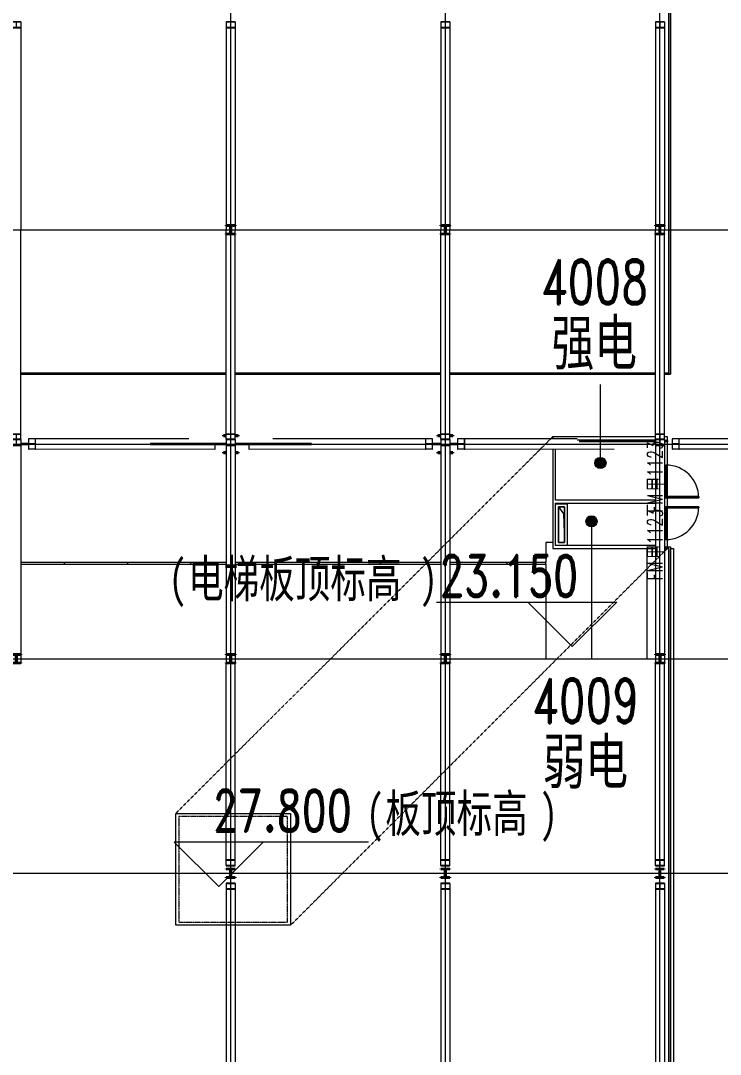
# Model space of a CAD drawing. Header units: millimetres. Extents: x -30000 to 430621, y -31706 to 192400.
# Drawn here: x 43350 to 66825, y 29921 to 64616 of the extents above; entities that cross this region are included whole.
import ezdxf

# ---------------------------------------------------------------- set-up
doc = ezdxf.new("R2010")
doc.units = ezdxf.units.MM
doc.linetypes.add('1_1', pattern=[2, 1, -1])
doc.linetypes.add('轴网线', pattern=[22.04, 18.38, -1.83, 0, -1.83])
doc.layers.get('0').update_dxf_attribs({"color": 8})
for name, color, linetype, lineweight in [('A-ANNO-NOTE', 8, 'Continuous', 5), ('A-AREA-IDEN', 8, 'Continuous', 9), ('A-DETL', 8, 'Continuous', 18), ('A-DETL-THIN', 8, 'Continuous', 5), ('A-DOOR', 8, 'Continuous', 5), ('A-DOOR-IDEN', 8, 'Continuous', 9), ('A-DOOR-OPNG', 8, 'Continuous', 5), ('A-FLOR', 8, 'Continuous', 5), ('A-FLOR-HRAL', 8, 'Continuous', 5), ('A-GENM', 8, 'Continuous', 5), ('A-WALL', 8, 'Continuous', 5), ('A-WALL-PATT', 8, 'Continuous', 9), ('S-BEAM', 8, 'Continuous', 5), ('S-COLS', 8, 'Continuous', 5), ('S-GRID', 8, 'Continuous', 9)]:
    doc.layers.add(name, color=color, linetype=linetype, lineweight=lineweight)
doc.styles.add('RomanD', font='romand__.ttf', dxfattribs={"width": 0.7, "height": 1500})
doc.styles.add('RomanD_1', font='romand__.ttf', dxfattribs={"width": 0.7, "height": 500})
doc.styles.add('RomanD_2', font='romand__.ttf', dxfattribs={"width": 0.7, "height": 1400})
doc.styles.add('仿宋_2', font='simfang.ttf', dxfattribs={"width": 0.7, "height": 1500})
doc.styles.add('仿宋_3', font='simfang.ttf', dxfattribs={"width": 0.7, "height": 1250})
doc.styles.add('微软雅黑', font='Microsoft YaHei.ttf', dxfattribs={"width": 0.7, "height": 500})

# ---------------------------------------------------------------- blocks, each defined once
blk = doc.blocks.new('钢_柱_焊接H - H600X500X20X30-V45-LAY-4F-1_500-A')
at = {"layer": 'S-COLS', "lineweight": 15, "true_color": 0xdddddd}
h = blk.add_hatch(color=254, dxfattribs=at)
h.paths.add_polyline_path([(250, -300), (250, -270), (150, -270), (150, -300)], flags=0)
h.paths.add_polyline_path([(-150, -300), (-150, -270), (-250, -270), (-250, -300)], flags=0)
h.paths.add_polyline_path([(5, -29), (1, -28), (1, -28)], flags=0)
h.paths.add_polyline_path([(-150, 270), (-150, 300), (-250, 300), (-250, 270)], flags=0)
h.paths.add_polyline_path([(250, 270), (250, 300), (150, 300), (150, 270)], flags=0)
at = {"layer": 'S-COLS', "color": 8, "lineweight": 35, "true_color": 0x777777}
for p, q in [((-250, 300), (-150, 300)), ((-250, 270), (-250, 300)), ((-150, 270), (-250, 270)), ((150, 300), (250, 300)), ((250, 270), (150, 270)), ((250, 300), (250, 270)), ((-250, -270), (-150, -270)), ((-250, -300), (-250, -270)), ((-150, -300), (-250, -300)), ((150, -270), (250, -270)), ((250, -300), (150, -300)), ((250, -270), (250, -300))]:
    blk.add_line(p, q, dxfattribs=at)
blk = doc.blocks.new('钢_柱_焊接H - H600X500X20X30-V46-LAY-4F-1_500-A')
at = {"layer": 'S-COLS', "lineweight": 15, "true_color": 0xdddddd}
h = blk.add_hatch(color=254, dxfattribs=at)
h.paths.add_polyline_path([(250, -300), (250, -270), (150, -270), (150, -300)], flags=0)
h.paths.add_polyline_path([(-150, -300), (-150, -270), (-250, -270), (-250, -300)], flags=0)
h.paths.add_polyline_path([(5, -29), (1, -28), (1, -28)], flags=0)
h.paths.add_polyline_path([(250, 270), (250, 300), (150, 300), (150, 270)], flags=0)
h.paths.add_polyline_path([(-250, 270), (-150, 270), (-150, 300), (-250, 300)], flags=0)
at = {"layer": 'S-COLS', "color": 8, "lineweight": 35, "true_color": 0x777777}
for p, q in [((-250, 300), (-150, 300)), ((-250, 270), (-250, 300)), ((-150, 270), (-250, 270)), ((150, 300), (250, 300)), ((250, 270), (150, 270)), ((250, 300), (250, 270)), ((-250, -270), (-150, -270)), ((-250, -300), (-250, -270)), ((-150, -300), (-250, -300)), ((150, -270), (250, -270)), ((250, -300), (150, -300)), ((250, -270), (250, -300))]:
    blk.add_line(p, q, dxfattribs=at)
blk = doc.blocks.new('钢_柱_热轧H - HW300X300-659262-LAY-4F-1_500-A')
at = {"layer": 'S-COLS', "lineweight": 15, "true_color": 0xdddddd}
h = blk.add_hatch(color=254, dxfattribs=at)
h.paths.add_polyline_path([(5, -122), (5, 122), (-5, 122), (-5, -122)], flags=0)
h.paths.add_polyline_path([(9, -131), (5, -122), (-5, -131), (5, -131)], flags=0)
h.paths.add_polyline_path([(-150, -150), (150, -150), (150, -135), (-150, -135), (-150, -150)], flags=0)
h.paths.add_polyline_path([(5, 122), (5, 131), (-5, 129)], flags=0)
h.paths.add_polyline_path([(9, 131), (18, 135), (150, 135), (150, 150), (-150, 150), (-150, 135), (5, 132)], flags=0)
at = {"layer": 'S-COLS', "color": 8, "lineweight": 35, "true_color": 0x777777}
for p, q in [((-150, 150), (150, 150)), ((-150, 135), (-150, 150)), ((-18, 135), (-150, 135)), ((-5, -122), (-5, 122)), ((5, 122), (5, -122)), ((150, 135), (18, 135)), ((150, 150), (150, 135)), ((-150, -135), (-18, -135)), ((-150, -150), (-150, -135)), ((150, -150), (-150, -150)), ((18, -135), (150, -135)), ((150, -135), (150, -150))]:
    blk.add_line(p, q, dxfattribs=at)
for centre, start, end in [((-18, 122), 360, 90), ((18, 122), 90, 180), ((-18, -122), 270, 360), ((18, -122), 180, 270)]:
    blk.add_arc(centre, 13, start, end, dxfattribs=at)
blk = doc.blocks.new('钢_柱_热轧H - HW300X300-659266-LAY-4F-1_500-A')
at = {"layer": 'S-COLS', "lineweight": 15, "true_color": 0xdddddd}
h = blk.add_hatch(color=254, dxfattribs=at)
h.paths.add_polyline_path([(5, -122), (0, 122), (-5, 122), (0, -122)], flags=0)
h.paths.add_polyline_path([(9, -131), (5, -122), (0, -131), (5, -131)], flags=0)
h.paths.add_polyline_path([(-144, -150), (150, -150), (150, -135), (-150, -135), (-145, -150)], flags=0)
h.paths.add_polyline_path([(5, 122), (5, 131), (-5, 129), (0, 125)], flags=0)
h.paths.add_polyline_path([(9, 131), (18, 135), (150, 135), (150, 150), (-150, 150), (-144, 135), (5, 132)], flags=0)
at = {"layer": 'S-COLS', "color": 8, "lineweight": 35, "true_color": 0x777777}
for p, q in [((-150, 150), (150, 150)), ((-150, 135), (-150, 150)), ((-18, 135), (-150, 135)), ((-5, -122), (-5, 122)), ((5, 122), (5, -122)), ((150, 135), (18, 135)), ((150, 150), (150, 135)), ((-150, -135), (-18, -135)), ((-150, -150), (-150, -135)), ((150, -150), (-150, -150)), ((18, -135), (150, -135)), ((150, -135), (150, -150))]:
    blk.add_line(p, q, dxfattribs=at)
for centre, start, end in [((-18, 122), 360, 90), ((18, 122), 90, 180), ((-18, -122), 270, 360), ((18, -122), 180, 270)]:
    blk.add_arc(centre, 13, start, end, dxfattribs=at)
blk = doc.blocks.new('钢_柱_热轧H - HW300X300-659271-LAY-4F-1_500-A')
at = {"layer": 'S-COLS', "lineweight": 15, "true_color": 0xdddddd}
h = blk.add_hatch(color=254, dxfattribs=at)
h.paths.add_polyline_path([(5, -122), (5, 122), (-5, 122), (-5, -122)], flags=0)
h.paths.add_polyline_path([(9, -131), (5, -122), (-5, -131), (5, -131)], flags=0)
h.paths.add_polyline_path([(-150, -150), (150, -150), (150, -135), (-150, -135)], flags=0)
h.paths.add_polyline_path([(5, 122), (5, 131), (-5, 129)], flags=0)
h.paths.add_polyline_path([(9, 131), (18, 135), (150, 135), (150, 150), (-150, 150), (-145, 135), (5, 132)], flags=0)
at = {"layer": 'S-COLS', "color": 8, "lineweight": 35, "true_color": 0x777777}
for p, q in [((-150, 150), (150, 150)), ((-150, 135), (-150, 150)), ((-18, 135), (-150, 135)), ((-5, -122), (-5, 122)), ((5, 122), (5, -122)), ((150, 135), (18, 135)), ((150, 150), (150, 135)), ((-150, -135), (-18, -135)), ((-150, -150), (-150, -135)), ((150, -150), (-150, -150)), ((18, -135), (150, -135)), ((150, -135), (150, -150))]:
    blk.add_line(p, q, dxfattribs=at)
for centre, start, end in [((-18, 122), 360, 90), ((18, 122), 90, 180), ((-18, -122), 270, 360), ((18, -122), 180, 270)]:
    blk.add_arc(centre, 13, start, end, dxfattribs=at)
blk = doc.blocks.new('钢_梁_焊接H - H300X300X10X15-V125-LAY-4F-1_500-A')
at = {"layer": 'S-BEAM', "color": 8, "lineweight": 15, "true_color": 0x777777}
for p, q in [((21750, 50566), (21450, 50566)), ((21450, 50566), (21450, 50555)), ((21450, 50555), (21595, 50555)), ((21450, 50555), (21450, 50372)), ((21595, 50372), (21450, 50372)), ((21450, 50372), (21450, 50362)), ((21450, 50362), (21750, 50362)), ((21450, 50362), (21450, 43350)), ((21595, 50555), (21595, 50372)), ((21605, 50372), (21605, 50555)), ((21605, 50555), (21750, 50555)), ((21750, 50372), (21605, 50372)), ((21750, 50555), (21750, 50566)), ((21750, 50555), (21750, 50372)), ((21750, 50362), (21750, 50372)), ((21750, 50362), (21750, 43350)), ((21450, 43335), (21450, 43065)), ((21450, 43050), (21450, 43040)), ((21750, 43335), (21750, 43065)), ((21750, 43050), (21750, 43040))]:
    blk.add_line(p, q, dxfattribs=at)
blk = doc.blocks.new('钢_梁_焊接H - H300X300X10X15-V156-LAY-4F-1_500-A')
at = {"layer": 'S-BEAM', "color": 8, "lineweight": 15, "true_color": 0x777777}
for p, q in [((43050, 57465), (43050, 57597)), ((43350, 50742), (43350, 57597)), ((43050, 50742), (43050, 57451)), ((43350, 50742), (43050, 50742)), ((43050, 50742), (43050, 50732)), ((43050, 50732), (43195, 50732)), ((43050, 50566), (43050, 50732)), ((43195, 50732), (43195, 50566)), ((43205, 50566), (43205, 50732)), ((43205, 50732), (43350, 50732)), ((43350, 50732), (43350, 50742)), ((43350, 50566), (43350, 50732))]:
    blk.add_line(p, q, dxfattribs=at)
blk = doc.blocks.new('钢_梁_焊接H - H300X300X10X15-V157-LAY-4F-1_500-A')
at = {"layer": 'S-BEAM', "color": 8, "lineweight": 15, "true_color": 0x777777}
for p, q in [((43350, 64582), (43050, 64582)), ((43050, 64582), (43050, 64572)), ((43050, 64572), (43195, 64572)), ((43050, 64572), (43050, 64382)), ((43195, 64572), (43195, 64382)), ((43205, 64382), (43205, 64572)), ((43205, 64572), (43350, 64572)), ((43350, 64572), (43350, 64582)), ((43350, 64572), (43350, 64382)), ((43195, 64382), (43050, 64382)), ((43050, 64382), (43050, 64371)), ((43050, 64371), (43350, 64371)), ((43050, 64371), (43050, 57749)), ((43350, 64382), (43205, 64382)), ((43350, 64371), (43350, 64382)), ((43350, 64371), (43350, 57597)), ((43050, 57735), (43050, 57597))]:
    blk.add_line(p, q, dxfattribs=at)
blk = doc.blocks.new('钢_梁_焊接H - H300X300X10X15-V126-LAY-4F-1_500-A')
at = {"layer": 'S-BEAM', "color": 8, "lineweight": 15, "true_color": 0x777777}
for p, q in [((21450, 43040), (21750, 43040)), ((21450, 36449), (21450, 43040)), ((21750, 36449), (21750, 43040)), ((21750, 36449), (21450, 36449)), ((21450, 36449), (21450, 36439)), ((21450, 36439), (21595, 36439)), ((21450, 36262), (21450, 36439)), ((21595, 36439), (21595, 36262)), ((21605, 36262), (21605, 36439)), ((21605, 36439), (21750, 36439)), ((21750, 36439), (21750, 36449)), ((21750, 36262), (21750, 36439)), ((21595, 36262), (21450, 36262)), ((21450, 36262), (21450, 36252)), ((21450, 36252), (21750, 36252)), ((21750, 36262), (21605, 36262)), ((21750, 36252), (21750, 36262))]:
    blk.add_line(p, q, dxfattribs=at)
blk = doc.blocks.new('钢_梁_焊接H - H300X300X10X15-658903-LAY-4F-1_500-A')
at = {"layer": 'S-BEAM', "color": 8, "lineweight": 15, "true_color": 0x777777}
for p, q in [((14550, 35664), (14250, 35664)), ((14250, 35664), (14250, 35654)), ((14250, 35654), (14395, 35654)), ((14250, 35654), (14250, 35477)), ((14395, 35477), (14250, 35477)), ((14250, 35477), (14250, 35467)), ((14250, 35467), (14550, 35467)), ((14250, 35467), (14250, 29021)), ((14395, 35654), (14395, 35477)), ((14405, 35477), (14405, 35654)), ((14405, 35654), (14550, 35654)), ((14550, 35477), (14405, 35477)), ((14550, 35654), (14550, 35664)), ((14550, 35654), (14550, 35477)), ((14550, 35467), (14550, 35477)), ((14550, 35467), (14550, 29021)), ((14550, 29021), (14250, 29021))]:
    blk.add_line(p, q, dxfattribs=at)
blk = doc.blocks.new('钢_梁_焊接H - H300X300X10X15-V128-LAY-4F-1_500-A')
at = {"layer": 'S-BEAM', "color": 8, "lineweight": 15, "true_color": 0x777777}
for p, q in [((21450, 57465), (21450, 57597)), ((21750, 50742), (21750, 57597)), ((21450, 50742), (21450, 57451)), ((21750, 50742), (21450, 50742)), ((21450, 50742), (21450, 50732)), ((21450, 50732), (21595, 50732)), ((21450, 50566), (21450, 50732)), ((21595, 50732), (21595, 50566)), ((21605, 50566), (21605, 50732)), ((21605, 50732), (21750, 50732)), ((21750, 50732), (21750, 50742)), ((21750, 50566), (21750, 50732))]:
    blk.add_line(p, q, dxfattribs=at)
blk = doc.blocks.new('钢_梁_焊接H - H300X300X10X15-V129-LAY-4F-1_500-A')
at = {"layer": 'S-BEAM', "color": 8, "lineweight": 15, "true_color": 0x777777}
for p, q in [((21750, 64582), (21450, 64582)), ((21450, 64582), (21450, 64572)), ((21450, 64572), (21595, 64572)), ((21450, 64572), (21450, 64382)), ((21595, 64572), (21595, 64382)), ((21605, 64382), (21605, 64572)), ((21605, 64572), (21750, 64572)), ((21750, 64572), (21750, 64582)), ((21750, 64572), (21750, 64382)), ((21595, 64382), (21450, 64382)), ((21450, 64382), (21450, 64371)), ((21450, 64371), (21750, 64371)), ((21450, 64371), (21450, 57749)), ((21750, 64382), (21605, 64382)), ((21750, 64371), (21750, 64382)), ((21750, 64371), (21750, 57597)), ((21450, 57735), (21450, 57597))]:
    blk.add_line(p, q, dxfattribs=at)
blk = doc.blocks.new('钢_梁_焊接H - H300X300X10X15-V162-LAY-4F-1_500-A')
at = {"layer": 'S-BEAM', "color": 8, "lineweight": 15, "true_color": 0x777777}
for p, q in [((57750, 50566), (57450, 50566)), ((57450, 50566), (57450, 50555)), ((57450, 50555), (57595, 50555)), ((57450, 50555), (57450, 50372)), ((57595, 50372), (57450, 50372)), ((57450, 50372), (57450, 50362)), ((57450, 50362), (57750, 50362)), ((57450, 50362), (57450, 43350)), ((57595, 50555), (57595, 50372)), ((57605, 50372), (57605, 50555)), ((57605, 50555), (57750, 50555)), ((57750, 50372), (57605, 50372)), ((57750, 50555), (57750, 50566)), ((57750, 50555), (57750, 50372)), ((57750, 50362), (57750, 50372)), ((57750, 50362), (57750, 43350)), ((57450, 43335), (57450, 43065)), ((57450, 43050), (57450, 43040)), ((57750, 43335), (57750, 43065)), ((57750, 43050), (57750, 43040))]:
    blk.add_line(p, q, dxfattribs=at)
blk = doc.blocks.new('钢_梁_焊接H - H300X300X10X15-V138-LAY-4F-1_500-A')
at = {"layer": 'S-BEAM', "color": 8, "lineweight": 15, "true_color": 0x777777}
for p, q in [((28650, 57465), (28650, 57597)), ((28950, 50742), (28950, 57597)), ((28650, 50742), (28650, 57451)), ((28950, 50742), (28650, 50742)), ((28650, 50742), (28650, 50732)), ((28650, 50732), (28795, 50732)), ((28650, 50566), (28650, 50732)), ((28795, 50732), (28795, 50566)), ((28805, 50566), (28805, 50732)), ((28805, 50732), (28950, 50732)), ((28950, 50732), (28950, 50742)), ((28950, 50566), (28950, 50732))]:
    blk.add_line(p, q, dxfattribs=at)
blk = doc.blocks.new('钢_梁_焊接H - H300X300X10X15-V139-LAY-4F-1_500-A')
at = {"layer": 'S-BEAM', "color": 8, "lineweight": 15, "true_color": 0x777777}
for p, q in [((28950, 64582), (28650, 64582)), ((28650, 64582), (28650, 64572)), ((28650, 64572), (28795, 64572)), ((28650, 64572), (28650, 64382)), ((28795, 64572), (28795, 64382)), ((28805, 64382), (28805, 64572)), ((28805, 64572), (28950, 64572)), ((28950, 64572), (28950, 64582)), ((28950, 64572), (28950, 64382)), ((28795, 64382), (28650, 64382)), ((28650, 64382), (28650, 64371)), ((28650, 64371), (28950, 64371)), ((28650, 64371), (28650, 57749)), ((28950, 64382), (28805, 64382)), ((28950, 64371), (28950, 64382)), ((28950, 64371), (28950, 57597)), ((28650, 57735), (28650, 57597))]:
    blk.add_line(p, q, dxfattribs=at)
blk = doc.blocks.new('钢_梁_焊接H - H300X300X10X15-658914-LAY-4F-1_500-A')
at = {"layer": 'S-BEAM', "color": 8, "lineweight": 15, "true_color": 0x777777}
for p, q in [((64950, 50566), (64650, 50566)), ((64650, 50566), (64650, 50555)), ((64650, 50555), (64795, 50555)), ((64650, 50555), (64650, 50372)), ((64795, 50372), (64650, 50372)), ((64650, 50372), (64650, 50362)), ((64650, 50362), (64950, 50362)), ((64650, 50362), (64650, 43350)), ((64795, 50555), (64795, 50372)), ((64805, 50372), (64805, 50555)), ((64805, 50555), (64950, 50555)), ((64950, 50372), (64805, 50372)), ((64950, 50555), (64950, 50566)), ((64950, 50555), (64950, 50372)), ((64950, 50362), (64950, 50372)), ((64950, 50362), (64950, 43350)), ((64650, 43335), (64650, 43065)), ((64650, 43050), (64650, 43040)), ((64950, 43335), (64950, 43065)), ((64950, 43050), (64950, 43040))]:
    blk.add_line(p, q, dxfattribs=at)
blk = doc.blocks.new('钢_梁_焊接H - H300X300X10X15-658915-LAY-4F-1_500-A')
at = {"layer": 'S-BEAM', "color": 8, "lineweight": 15, "true_color": 0x777777}
for p, q in [((64650, 43040), (64950, 43040)), ((64650, 36449), (64650, 43040)), ((64950, 36449), (64950, 43040)), ((64950, 36449), (64650, 36449)), ((64650, 36449), (64650, 36439)), ((64650, 36439), (64795, 36439)), ((64650, 36262), (64650, 36439)), ((64795, 36439), (64795, 36262)), ((64805, 36262), (64805, 36439)), ((64805, 36439), (64950, 36439)), ((64950, 36439), (64950, 36449)), ((64950, 36262), (64950, 36439)), ((64795, 36262), (64650, 36262)), ((64650, 36262), (64650, 36252)), ((64650, 36252), (64950, 36252)), ((64950, 36262), (64805, 36262)), ((64950, 36252), (64950, 36262))]:
    blk.add_line(p, q, dxfattribs=at)
blk = doc.blocks.new('钢_梁_焊接H - H300X300X10X15-V168-LAY-4F-1_500-A')
at = {"layer": 'S-BEAM', "color": 8, "lineweight": 15, "true_color": 0x777777}
for p, q in [((64650, 57465), (64650, 57597)), ((64950, 50742), (64950, 57597)), ((64650, 50742), (64650, 57451)), ((64950, 50742), (64650, 50742)), ((64650, 50742), (64650, 50732)), ((64650, 50732), (64795, 50732)), ((64650, 50566), (64650, 50732)), ((64795, 50732), (64795, 50566)), ((64805, 50566), (64805, 50732)), ((64805, 50732), (64950, 50732)), ((64950, 50732), (64950, 50742)), ((64950, 50566), (64950, 50732))]:
    blk.add_line(p, q, dxfattribs=at)
blk = doc.blocks.new('钢_梁_焊接H - H300X300X10X15-V169-LAY-4F-1_500-A')
at = {"layer": 'S-BEAM', "color": 8, "lineweight": 15, "true_color": 0x777777}
for p, q in [((64950, 64582), (64650, 64582)), ((64650, 64582), (64650, 64572)), ((64650, 64572), (64795, 64572)), ((64650, 64572), (64650, 64382)), ((64795, 64572), (64795, 64382)), ((64805, 64382), (64805, 64572)), ((64805, 64572), (64950, 64572)), ((64950, 64572), (64950, 64582)), ((64950, 64572), (64950, 64382)), ((64795, 64382), (64650, 64382)), ((64650, 64382), (64650, 64371)), ((64650, 64371), (64950, 64371)), ((64650, 64371), (64650, 57749)), ((64950, 64382), (64805, 64382)), ((64950, 64371), (64950, 64382)), ((64950, 64371), (64950, 57597)), ((64650, 57735), (64650, 57597))]:
    blk.add_line(p, q, dxfattribs=at)
blk = doc.blocks.new('钢_梁_热轧H - HW350X350-659170-LAY-4F-1_500-A')
at = {"layer": 'S-BEAM', "color": 8, "lineweight": 15, "true_color": 0x777777}
for p, q in [((43611, 50583), (43610, 50233)), ((43623, 50583), (43611, 50583)), ((43623, 50427), (43623, 50583)), ((43835, 50583), (43623, 50583)), ((43623, 50233), (43623, 50389)), ((43826, 50414), (43632, 50414)), ((43632, 50402), (43826, 50402)), ((43835, 50389), (43834, 50233)), ((43848, 50583), (43835, 50583)), ((43835, 50583), (43835, 50427)), ((43847, 50233), (43848, 50583)), ((48992, 50577), (43848, 50583)), ((49867, 50375), (49867, 50226)), ((43610, 50233), (43623, 50233)), ((43834, 50233), (43623, 50233)), ((43834, 50233), (43847, 50233)), ((49867, 50226), (43847, 50233))]:
    blk.add_line(p, q, dxfattribs=at)
for centre, start_param, end_param in [((43632, 50427), 1.570796, 3.141593), ((43632, 50389), 0, 1.570796), ((43826, 50427), 3.141593, 4.712389), ((43826, 50389), 4.712389, 6.283185)]:
    blk.add_ellipse(centre, major_axis=(0, 13), ratio=0.677506, start_param=start_param, end_param=end_param, dxfattribs=at)
blk = doc.blocks.new('钢_梁_热轧H - HW350X350-659172-LAY-4F-1_500-A')
at = {"layer": 'S-BEAM', "color": 8, "lineweight": 15, "true_color": 0x777777}
for p, q in [((51021, 50226), (51021, 50375)), ((56933, 50583), (51808, 50577)), ((56946, 50583), (56933, 50583)), ((56933, 50583), (56934, 50233)), ((56946, 50427), (56946, 50583)), ((57157, 50583), (56946, 50583)), ((56947, 50233), (56946, 50389)), ((57149, 50414), (56955, 50414)), ((56955, 50402), (57149, 50402)), ((57170, 50583), (57157, 50583)), ((57157, 50583), (57158, 50427)), ((57158, 50389), (57158, 50233)), ((57171, 50233), (57170, 50583)), ((56934, 50233), (51021, 50226)), ((56934, 50233), (56947, 50233)), ((57158, 50233), (56947, 50233)), ((57158, 50233), (57171, 50233))]:
    blk.add_line(p, q, dxfattribs=at)
for centre, start_param, end_param in [((56955, 50427), 1.570796, 3.141593), ((56955, 50389), 0, 1.570796), ((57149, 50427), 3.141593, 4.712389), ((57149, 50389), 4.712389, 6.283185)]:
    blk.add_ellipse(centre, major_axis=(0, 13), ratio=0.677506, start_param=start_param, end_param=end_param, dxfattribs=at)
blk = doc.blocks.new('钢_梁_热轧H - HW350X350-659243-LAY-4F-1_500-A')
at = {"layer": 'S-BEAM', "color": 8, "lineweight": 15, "true_color": 0x777777}
for p, q in [((58011, 50583), (58010, 50233)), ((58023, 50583), (58011, 50583)), ((58023, 50427), (58023, 50583)), ((58235, 50583), (58023, 50583)), ((58023, 50233), (58023, 50389)), ((58226, 50414), (58032, 50414)), ((58032, 50402), (58226, 50402)), ((58235, 50389), (58234, 50233)), ((58248, 50583), (58235, 50583)), ((58235, 50583), (58235, 50427)), ((58247, 50233), (58248, 50583)), ((62019, 50578), (58248, 50583)), ((58010, 50233), (58023, 50233)), ((58234, 50233), (58023, 50233)), ((58234, 50233), (58247, 50233)), ((63267, 50227), (58247, 50233))]:
    blk.add_line(p, q, dxfattribs=at)
for centre, start_param, end_param in [((58032, 50427), 1.570796, 3.141593), ((58032, 50389), 0, 1.570796), ((58226, 50427), 3.141593, 4.712389), ((58226, 50389), 4.712389, 6.283185)]:
    blk.add_ellipse(centre, major_axis=(0, 13), ratio=0.677506, start_param=start_param, end_param=end_param, dxfattribs=at)
blk = doc.blocks.new('钢_梁_热轧H - HW350X350-659244-LAY-4F-1_500-A')
at = {"layer": 'S-BEAM', "color": 8, "lineweight": 15, "true_color": 0x777777}
for p, q in [((65211, 50583), (65210, 50233)), ((65223, 50583), (65211, 50583)), ((65223, 50427), (65223, 50583)), ((65435, 50583), (65223, 50583)), ((65223, 50233), (65223, 50389)), ((65426, 50414), (65232, 50414)), ((65232, 50402), (65426, 50402)), ((65435, 50389), (65434, 50233)), ((65448, 50583), (65435, 50583)), ((65435, 50583), (65435, 50427)), ((65447, 50233), (65448, 50583)), ((70592, 50577), (65448, 50583)), ((71475, 50350), (71475, 50250)), ((65210, 50233), (65223, 50233)), ((65434, 50233), (65223, 50233)), ((65434, 50233), (65447, 50233)), ((69218, 50228), (65447, 50233))]:
    blk.add_line(p, q, dxfattribs=at)
for centre, start_param, end_param in [((65232, 50427), 1.570796, 3.141593), ((65232, 50389), 0, 1.570796), ((65426, 50427), 3.141593, 4.712389), ((65426, 50389), 4.712389, 6.283185)]:
    blk.add_ellipse(centre, major_axis=(0, 13), ratio=0.677506, start_param=start_param, end_param=end_param, dxfattribs=at)
blk = doc.blocks.new('X-ST-F3-04-C-002_HLP2_rvt-1-LAY-4F-1_500-A')
at = {"color": 8, "lineweight": 15, "true_color": 0x777777}
for name, p in [('钢_梁_焊接H - H300X300X10X15-V157-LAY-4F-1_500-A', (0, 0)), ('钢_梁_焊接H - H300X300X10X15-V129-LAY-4F-1_500-A', (28800, 0)), ('钢_梁_焊接H - H300X300X10X15-V139-LAY-4F-1_500-A', (28800, 0)), ('钢_梁_焊接H - H300X300X10X15-V169-LAY-4F-1_500-A', (0, 0)), ('钢_梁_焊接H - H300X300X10X15-V156-LAY-4F-1_500-A', (0, 0)), ('钢_柱_热轧H - HW300X300-659271-LAY-4F-1_500-A', (50395, 57600)), ('钢_梁_焊接H - H300X300X10X15-V128-LAY-4F-1_500-A', (28800, 0)), ('钢_柱_热轧H - HW300X300-659271-LAY-4F-1_500-A', (57595, 57600)), ('钢_梁_焊接H - H300X300X10X15-V138-LAY-4F-1_500-A', (28800, 0)), ('钢_柱_热轧H - HW300X300-659271-LAY-4F-1_500-A', (64795, 57600)), ('钢_梁_焊接H - H300X300X10X15-V168-LAY-4F-1_500-A', (0, 0)), ('钢_柱_焊接H - H600X500X20X30-V45-LAY-4F-1_500-A', (50400, 50400)), ('钢_柱_焊接H - H600X500X20X30-V46-LAY-4F-1_500-A', (57600, 50400)), ('钢_梁_焊接H - H300X300X10X15-V125-LAY-4F-1_500-A', (21600, 0)), ('钢_梁_热轧H - HW350X350-659170-LAY-4F-1_500-A', (0, 0)), ('钢_梁_焊接H - H300X300X10X15-V125-LAY-4F-1_500-A', (28800, 0)), ('钢_梁_热轧H - HW350X350-659172-LAY-4F-1_500-A', (0, 0)), ('钢_梁_焊接H - H300X300X10X15-V162-LAY-4F-1_500-A', (0, 0)), ('钢_梁_热轧H - HW350X350-659243-LAY-4F-1_500-A', (0, 0)), ('钢_梁_焊接H - H300X300X10X15-658914-LAY-4F-1_500-A', (0, 0)), ('钢_梁_热轧H - HW350X350-659244-LAY-4F-1_500-A', (0, 0)), ('钢_柱_热轧H - HW300X300-659262-LAY-4F-1_500-A', (43200, 43200)), ('钢_柱_热轧H - HW300X300-659262-LAY-4F-1_500-A', (50400, 43200)), ('钢_梁_焊接H - H300X300X10X15-V126-LAY-4F-1_500-A', (28800, 0)), ('钢_柱_热轧H - HW300X300-659262-LAY-4F-1_500-A', (57600, 43200)), ('钢_柱_热轧H - HW300X300-659262-LAY-4F-1_500-A', (64800, 43200)), ('钢_梁_焊接H - H300X300X10X15-658915-LAY-4F-1_500-A', (0, 0)), ('钢_柱_热轧H - HW300X300-659266-LAY-4F-1_500-A', (50395, 36000)), ('钢_柱_热轧H - HW300X300-659266-LAY-4F-1_500-A', (57595, 36000)), ('钢_柱_热轧H - HW300X300-659266-LAY-4F-1_500-A', (64795, 36000)), ('钢_梁_焊接H - H300X300X10X15-658903-LAY-4F-1_500-A', (36000, 0)), ('钢_梁_焊接H - H300X300X10X15-658903-LAY-4F-1_500-A', (43200, 0)), ('钢_梁_焊接H - H300X300X10X15-658903-LAY-4F-1_500-A', (50400, 0))]:
    blk.add_blockref(name, p, dxfattribs=at)
at = {"color": 8, "lineweight": 15, "true_color": 0x777777, "rotation": 4.978313060379714e-06}
blk.add_blockref('钢_梁_焊接H - H300X300X10X15-V126-LAY-4F-1_500-A', (36000, 0), dxfattribs=at)
blk = doc.blocks.new('单扇平开防火门_带观察窗 - FM甲1123-V5-LAY-4F-1_500-A')
at = {"layer": 'A-DOOR'}
for p, q in [((550, 1100), (510, 1100)), ((510, 1100), (510, 0)), ((510, 1100), (550, 1100)), ((510, 900), (510, 1100)), ((550, 0), (550, 1100)), ((550, 1100), (550, 900)), ((510, 700), (510, 900)), ((510, 0), (510, 700)), ((550, 900), (550, 700)), ((550, 700), (550, 0)), ((510, 0), (550, 0)), ((550, 0), (510, 0))]:
    blk.add_line(p, q, dxfattribs=at)
blk.add_arc((550, 0), 1100, 90, 180, dxfattribs=at)
at = {"layer": 'A-DOOR-OPNG'}
for p, q in [((-550, -50), (-550, 50)), ((-550, 20), (550, 20)), ((550, -49), (550, 50)), ((-550, -20), (550, -20))]:
    blk.add_line(p, q, dxfattribs=at)
blk = doc.blocks.new('单扇平开防火门_带观察窗 - FM甲1123-V6-LAY-4F-1_500-A')
at = {"layer": 'A-DOOR'}
for p, q in [((510, -1100), (510, 0)), ((550, 0), (510, 0)), ((510, 0), (510, -700)), ((550, -700), (550, 0)), ((510, 0), (550, 0)), ((550, 0), (550, -1100)), ((510, -700), (510, -900)), ((510, -900), (510, -1100)), ((550, -900), (550, -700)), ((550, -1100), (550, -900)), ((550, -1100), (510, -1100)), ((510, -1100), (550, -1100))]:
    blk.add_line(p, q, dxfattribs=at)
blk.add_arc((550, 0), 1100, 180, 270, dxfattribs=at)
at = {"layer": 'A-DOOR-OPNG'}
for p, q in [((-550, 50), (-550, -50)), ((-550, 20), (550, 20)), ((550, 49), (550, -50)), ((-550, -20), (550, -20))]:
    blk.add_line(p, q, dxfattribs=at)
blk = doc.blocks.new('楼板洞口 - 楼板洞口-翻边100mm-V423-LAY-4F-1_500-A')
at = {"layer": 'A-GENM'}
for p, q in [((-100, -100), (-100, 300)), ((1300, 300), (-100, 300)), ((0, 0), (0, 200)), ((0, 200), (1200, 200)), ((0, 200), (0, 0)), ((1200, 200), (0, 200)), ((0, 0), (240, 160)), ((1200, 0), (0, 0)), ((0, 0), (1200, 0)), ((240, 160), (1200, 200)), ((1200, 200), (1200, 0)), ((1200, 0), (1200, 200))]:
    blk.add_line(p, q, dxfattribs=at)
blk = doc.blocks.new('顶部扶栏类型 - 顶部扶栏_内部_-3241268-LAY-4F-1_500-A')
at = {"layer": 'A-FLOR-HRAL'}
for p, q in [((65100, 52800), (65100, 79016)), ((65150, 79016), (65150, 52750)), ((43350, 52800), (50250, 52800)), ((50250, 52750), (43350, 52750)), ((50550, 52800), (57450, 52800)), ((57450, 52750), (50550, 52750)), ((57750, 52800), (64650, 52800)), ((64650, 52750), (57750, 52750)), ((64950, 52800), (65100, 52800)), ((65150, 52750), (64950, 52750))]:
    blk.add_line(p, q, dxfattribs=at)
blk = doc.blocks.new('顶部扶栏类型 - 顶部扶栏_内部_-V429-LAY-4F-1_500-A')
at = {"layer": 'A-FLOR-HRAL'}
for p, q in [((65100, 52800), (65100, 79016)), ((65150, 52750), (65150, 79016)), ((43350, 52800), (50250, 52800)), ((43350, 52750), (50250, 52750)), ((50550, 52800), (57450, 52800)), ((50550, 52750), (57450, 52750)), ((57750, 52800), (64650, 52800)), ((57750, 52750), (64650, 52750)), ((64950, 52800), (65100, 52800)), ((64950, 52750), (65150, 52750))]:
    blk.add_line(p, q, dxfattribs=at)
blk = doc.blocks.new('顶部扶栏类型 - 顶部扶栏_内部_-3241397-LAY-4F-1_500-A')
at = {"layer": 'A-FLOR-HRAL'}
for p, q in [((64950, 46950), (65150, 46950)), ((65100, 46900), (64950, 46900)), ((65100, 21756), (65100, 46900)), ((65150, 46950), (65150, 21756))]:
    blk.add_line(p, q, dxfattribs=at)
blk = doc.blocks.new('顶部扶栏类型 - 顶部扶栏_内部_-V436-LAY-4F-1_500-A')
at = {"layer": 'A-FLOR-HRAL'}
for p, q in [((64950, 46950), (65150, 46950)), ((64950, 46900), (65100, 46900)), ((65100, 46900), (65100, 21756)), ((65150, 46950), (65150, 21756))]:
    blk.add_line(p, q, dxfattribs=at)
blk = doc.blocks.new('顶部扶栏类型 - 顶部扶栏_内部_-3241686-LAY-4F-1_500-A')
at = {"layer": 'A-FLOR-HRAL'}
for p, q in [((21750, 50425), (24311, 50425)), ((24311, 50375), (21750, 50375)), ((28371, 50425), (28650, 50425)), ((28650, 50375), (28371, 50375)), ((28950, 50425), (29210, 50425)), ((29210, 50375), (28950, 50375)), ((33289, 50425), (35850, 50425)), ((35850, 50375), (33289, 50375)), ((36150, 50425), (38711, 50425)), ((38711, 50375), (36150, 50375)), ((42771, 50425), (43050, 50425)), ((43050, 50375), (42771, 50375)), ((43350, 50425), (43610, 50425)), ((43610, 50375), (43350, 50375)), ((47689, 50425), (50250, 50425)), ((50250, 50375), (47689, 50375)), ((50550, 50425), (53111, 50425)), ((53111, 50375), (50550, 50375)), ((57171, 50425), (57450, 50425)), ((57450, 50375), (57171, 50375)), ((57750, 50425), (58010, 50425)), ((58010, 50375), (57750, 50375)), ((62089, 50525), (64650, 50525)), ((64650, 50475), (62089, 50475)), ((64950, 50525), (65050, 50525)), ((65050, 50475), (64950, 50475)), ((65050, 50525), (65050, 50475))]:
    blk.add_line(p, q, dxfattribs=at)
blk = doc.blocks.new('顶部扶栏类型 - 顶部扶栏_内部_-V449-LAY-4F-1_500-A')
at = {"layer": 'A-FLOR-HRAL'}
for p, q in [((24311, 50425), (21750, 50425)), ((24311, 50375), (21750, 50375)), ((28650, 50425), (28371, 50425)), ((28650, 50375), (28371, 50375)), ((29210, 50425), (28950, 50425)), ((29210, 50375), (28950, 50375)), ((35850, 50425), (33289, 50425)), ((35850, 50375), (33289, 50375)), ((38711, 50425), (36150, 50425)), ((38711, 50375), (36150, 50375)), ((43050, 50425), (42771, 50425)), ((43050, 50375), (42771, 50375)), ((43610, 50425), (43350, 50425)), ((43610, 50375), (43350, 50375)), ((50250, 50425), (47689, 50425)), ((50250, 50375), (47689, 50375)), ((53111, 50425), (50550, 50425)), ((53111, 50375), (50550, 50375)), ((57450, 50425), (57171, 50425)), ((57450, 50375), (57171, 50375)), ((58010, 50425), (57750, 50425)), ((58010, 50375), (57750, 50375)), ((64650, 50525), (62089, 50525)), ((64650, 50475), (62089, 50475)), ((65050, 50525), (64950, 50525)), ((65050, 50475), (64950, 50475)), ((65050, 50475), (65050, 50525))]:
    blk.add_line(p, q, dxfattribs=at)
blk = doc.blocks.new('高程点-说明仿宋-2 - 高程点-说明仿宋-2-1141479-LAY-4F-1_500-A')
at = {"layer": 'A-ANNO-NOTE', "lineweight": 18}
for p, q in [((10.062, 2.987), (-2.987, 2.987)), ((0, 0), (-2.987, 2.987)), ((0, 0), (2.987, 2.987))]:
    blk.add_line(p, q, dxfattribs=at)
blk = doc.blocks.new('高程点-说明仿宋 - 高程点-说明仿宋-4221401-LAY-4F-1_500-A')
at = {"layer": 'A-ANNO-NOTE', "lineweight": 18}
for p, q in [((0, 0), (2.987, -2.987)), ((0, 0), (-2.987, -2.987)), ((9.1, -2.987), (-2.987, -2.987))]:
    blk.add_line(p, q, dxfattribs=at)

msp = doc.modelspace()

# ---------------------------------------------------------------- hatches: boundary and pattern name
at = {"layer": 'A-AREA-IDEN', "lineweight": 18}
h = msp.add_hatch(color=256, dxfattribs=at)
edge = h.paths.add_edge_path(flags=0)
edge.add_arc((62802.5, 49771.4), 187.5, 0, 360)
h = msp.add_hatch(color=256, dxfattribs=at)
edge = h.paths.add_edge_path(flags=0)
edge.add_arc((62502.4, 47813.6), 187.5, 0, 360)
at = {"layer": 'A-WALL-PATT', "lineweight": 5}
h = msp.add_hatch(dxfattribs=at)
h.set_pattern_fill('FP_14', color=256, style=0, pattern_type=2)
h.set_pattern_definition([(135, (-4e-09, 0), (-1060.66, -1060.66), [])])
h.paths.add_polyline_path([(43050, 46375), (43050, 46425), (36150, 46425), (36150, 46375), (40902, 46375)], flags=0)
h.paths.add_polyline_path([(21450, 46375), (21450, 46425), (21425, 46425), (21425, 46375)], flags=0)
h.paths.add_polyline_path([(60975, 46375), (60975, 46425), (57750, 46425), (57750, 46375), (60843.1, 46375)], flags=0)
h.paths.add_polyline_path([(21750, 46375), (28650, 46375), (28650, 46425), (21750, 46425)], flags=0)
h.paths.add_polyline_path([(57450, 46375), (57450, 46425), (50550, 46425), (50550, 46375), (54196.1, 46375)], flags=0)
h.paths.add_polyline_path([(28950, 46375), (35850, 46375), (35850, 46425), (28950, 46425)], flags=0)
h.paths.add_polyline_path([(50250, 46375), (50250, 46425), (43350, 46425), (43350, 46375)], flags=0)

# ---------------------------------------------------------------- linework, layer by layer
at = {"layer": 'A-AREA-IDEN', "lineweight": 18}
for p, q in [((62802.5, 49771.4), (62802.5, 52400.4)), ((62502.4, 47813.6), (62502.4, 43187.7))]:
    msp.add_line(p, q, dxfattribs=at)
for centre in [(62802.5, 49771.4), (62502.4, 47813.6)]:
    msp.add_circle(centre, 187.5, dxfattribs=at)
at = {"layer": 'A-DETL', "linetype": '1_1', "lineweight": 5}
for p, q in [((61200, 50650), (48552.6, 38002.6)), ((65050, 46900), (52402.6, 34252.6)), ((48652.6, 37902.6), (48652.6, 34352.6)), ((52302.6, 37902.6), (48652.6, 37902.6)), ((52302.6, 34352.6), (52302.6, 37902.6)), ((48652.6, 34352.6), (52302.6, 34352.6))]:
    msp.add_line(p, q, dxfattribs=at)
at = {"layer": 'A-DETL-THIN'}
for p, q in [((48552.6, 38002.6), (52402.6, 38002.6)), ((48552.6, 34252.6), (48552.6, 38002.6)), ((52402.6, 38002.6), (52402.6, 34252.6)), ((52402.6, 34252.6), (48552.6, 34252.6))]:
    msp.add_line(p, q, dxfattribs=at)
at = {"layer": 'A-FLOR'}
for p, q in [((65050, 50650), (64950, 50650)), ((65050, 50525), (65050, 50650)), ((65050, 48640), (65050, 50475)), ((65050, 48300), (65050, 48600)), ((65050, 46950), (65050, 48260)), ((61200, 47100), (60975, 47100)), ((60975, 47100), (60975, 46425)), ((64375, 43200), (64375, 46900)), ((65150, 46900), (65250, 46900)), ((65250, 46900), (65250, 21755.8)), ((60975, 46375), (60975, 43200)), ((60975, 43200), (64375, 43200))]:
    msp.add_line(p, q, dxfattribs=at)
at = {"layer": 'A-WALL'}
for p, q in [((64650, 50650), (61200, 50650)), ((61200, 50650), (61200, 50579.5)), ((62018.7, 50550), (64650, 50550)), ((61200, 50229.5), (61200, 46900)), ((61300, 48525), (61300, 50229.4)), ((64650, 48525), (61300, 48525)), ((61300, 47000), (61300, 48425)), ((61300, 48425), (64650, 48425)), ((61200, 46900), (64650, 46900)), ((64650, 47000), (61300, 47000)), ((50250, 46425), (43350, 46425)), ((43350, 46375), (50250, 46375)), ((57450, 46425), (50550, 46425)), ((50550, 46375), (57450, 46375)), ((60975, 46425), (57750, 46425)), ((57750, 46375), (60975, 46375)), ((60975, 46375), (60975, 46425))]:
    msp.add_line(p, q, dxfattribs=at)
at = {"layer": 'S-GRID', "linetype": '轴网线'}
for p, q in [((50400, -17706.2), (50400, 174400)), ((57600, -17706.2), (57600, 174400)), ((64800, -17706.2), (64800, 174400)), ((-16000, 57600), (308800, 57600)), ((-16000, 50400), (308800, 50400)), ((-16000, 43200), (308800, 43200)), ((-16000, 36000), (308800, 36000))]:
    msp.add_line(p, q, dxfattribs=at)

# ---------------------------------------------------------------- block references
at = {"lineweight": 5}
msp.add_blockref('X-ST-F3-04-C-002_HLP2_rvt-1-LAY-4F-1_500-A', (0, 0), dxfattribs=at)
at = {"layer": 'A-ANNO-NOTE', "lineweight": 18, "xscale": 500, "yscale": 500, "zscale": 500, "rotation": 180}
msp.add_blockref('高程点-说明仿宋 - 高程点-说明仿宋-4221401-LAY-4F-1_500-A', (61856, 43606), dxfattribs=at)
at = {"layer": 'A-ANNO-NOTE', "lineweight": 18, "xscale": 500, "yscale": 500, "zscale": 500}
msp.add_blockref('高程点-说明仿宋-2 - 高程点-说明仿宋-2-1141479-LAY-4F-1_500-A', (49994.1, 35552.6), dxfattribs=at)
at = {"layer": 'A-DOOR'}
for name, p, rotation in [('单扇平开防火门_带观察窗 - FM甲1123-V5-LAY-4F-1_500-A', (65000, 49150), 269.9999999999998), ('单扇平开防火门_带观察窗 - FM甲1123-V6-LAY-4F-1_500-A', (65000, 47750), 89.99999999999982)]:
    msp.add_blockref(name, p, dxfattribs=dict(at, rotation=rotation))
at = {"layer": 'A-FLOR-HRAL'}
for name in ['顶部扶栏类型 - 顶部扶栏_内部_-3241268-LAY-4F-1_500-A', '顶部扶栏类型 - 顶部扶栏_内部_-V429-LAY-4F-1_500-A', '顶部扶栏类型 - 顶部扶栏_内部_-3241397-LAY-4F-1_500-A', '顶部扶栏类型 - 顶部扶栏_内部_-V436-LAY-4F-1_500-A', '顶部扶栏类型 - 顶部扶栏_内部_-3241686-LAY-4F-1_500-A', '顶部扶栏类型 - 顶部扶栏_内部_-V449-LAY-4F-1_500-A']:
    msp.add_blockref(name, (0, 0), dxfattribs=at)
at = {"layer": 'A-GENM', "rotation": 270.0000000000003}
msp.add_blockref('楼板洞口 - 楼板洞口-翻边100mm-V423-LAY-4F-1_500-A', (61400, 48300), dxfattribs=at)

# ---------------------------------------------------------------- texts
at = {"layer": 'A-ANNO-NOTE', "lineweight": 9, "attachment_point": 1}
for s, insert, char_height, width, style in [('\\f仿宋|b0|i0|c134|p49|;\\W.7;(', (48316.9, 46512.2), 1250, 785.654, '仿宋_3'), ('电梯板顶标高', (48965.1, 46512.2), 1250, 9427.845, '仿宋_3'), ('\\f仿宋|b0|i0|c134|p49|;\\W.7;)', (56743.9, 46512.2), 1250, 785.654, '仿宋_3'), ('23.150', (57392.4, 46679.9), 1400, 6229.112, 'RomanD_2'), ('27.800', (49797.3, 38801.6), 1400, 6229.112, 'RomanD_2'), ('\\f仿宋|b0|i0|c134|p49|;\\W.7;(', (54938.8, 38633.9), 1250, 785.654, '仿宋_3'), ('板顶标高', (55587.1, 38633.9), 1250, 6285.23, '仿宋_3'), ('\\f仿宋|b0|i0|c134|p49|;\\W.7;)', (60772.9, 38633.9), 1250, 785.654, '仿宋_3')]:
    msp.add_mtext(s, dxfattribs=dict(at, insert=insert, char_height=char_height, width=width, style=style))
at = {"layer": 'A-AREA-IDEN', "char_height": 1500, "attachment_point": 1}
for s, insert, width, style in [('4008', (60800.5, 56597.5), 4826.159, 'RomanD'), ('强电', (61164, 54563.3), 3928.269, '仿宋_2'), ('4009', (60500.4, 42538), 4826.159, 'RomanD'), ('弱电', (60863.9, 40503.8), 3928.269, '仿宋_2')]:
    msp.add_mtext(s, dxfattribs=dict(at, insert=insert, width=width, style=style))
at = {"layer": 'A-DOOR-IDEN', "char_height": 500, "attachment_point": 1, "rotation": 90}
for s, insert, width, style in [('1123', (64381.8, 49308.4), 1683.544, 'RomanD_1'), ('\\f微软雅黑|b0|i0|c134|p34|;\\W.7;甲', (64381.8, 48822.2), 589.24, '微软雅黑'), ('FM', (64381.8, 48104.5), 869.831, 'RomanD_1'), ('1123', (64381.8, 47036.3), 1683.544, 'RomanD_1'), ('\\f微软雅黑|b0|i0|c134|p34|;\\W.7;甲', (64381.8, 46550.1), 589.24, '微软雅黑'), ('FM', (64381.8, 45832.4), 869.831, 'RomanD_1')]:
    msp.add_mtext(s, dxfattribs=dict(at, insert=insert, width=width, style=style))

doc.saveas('drawing.dxf')
